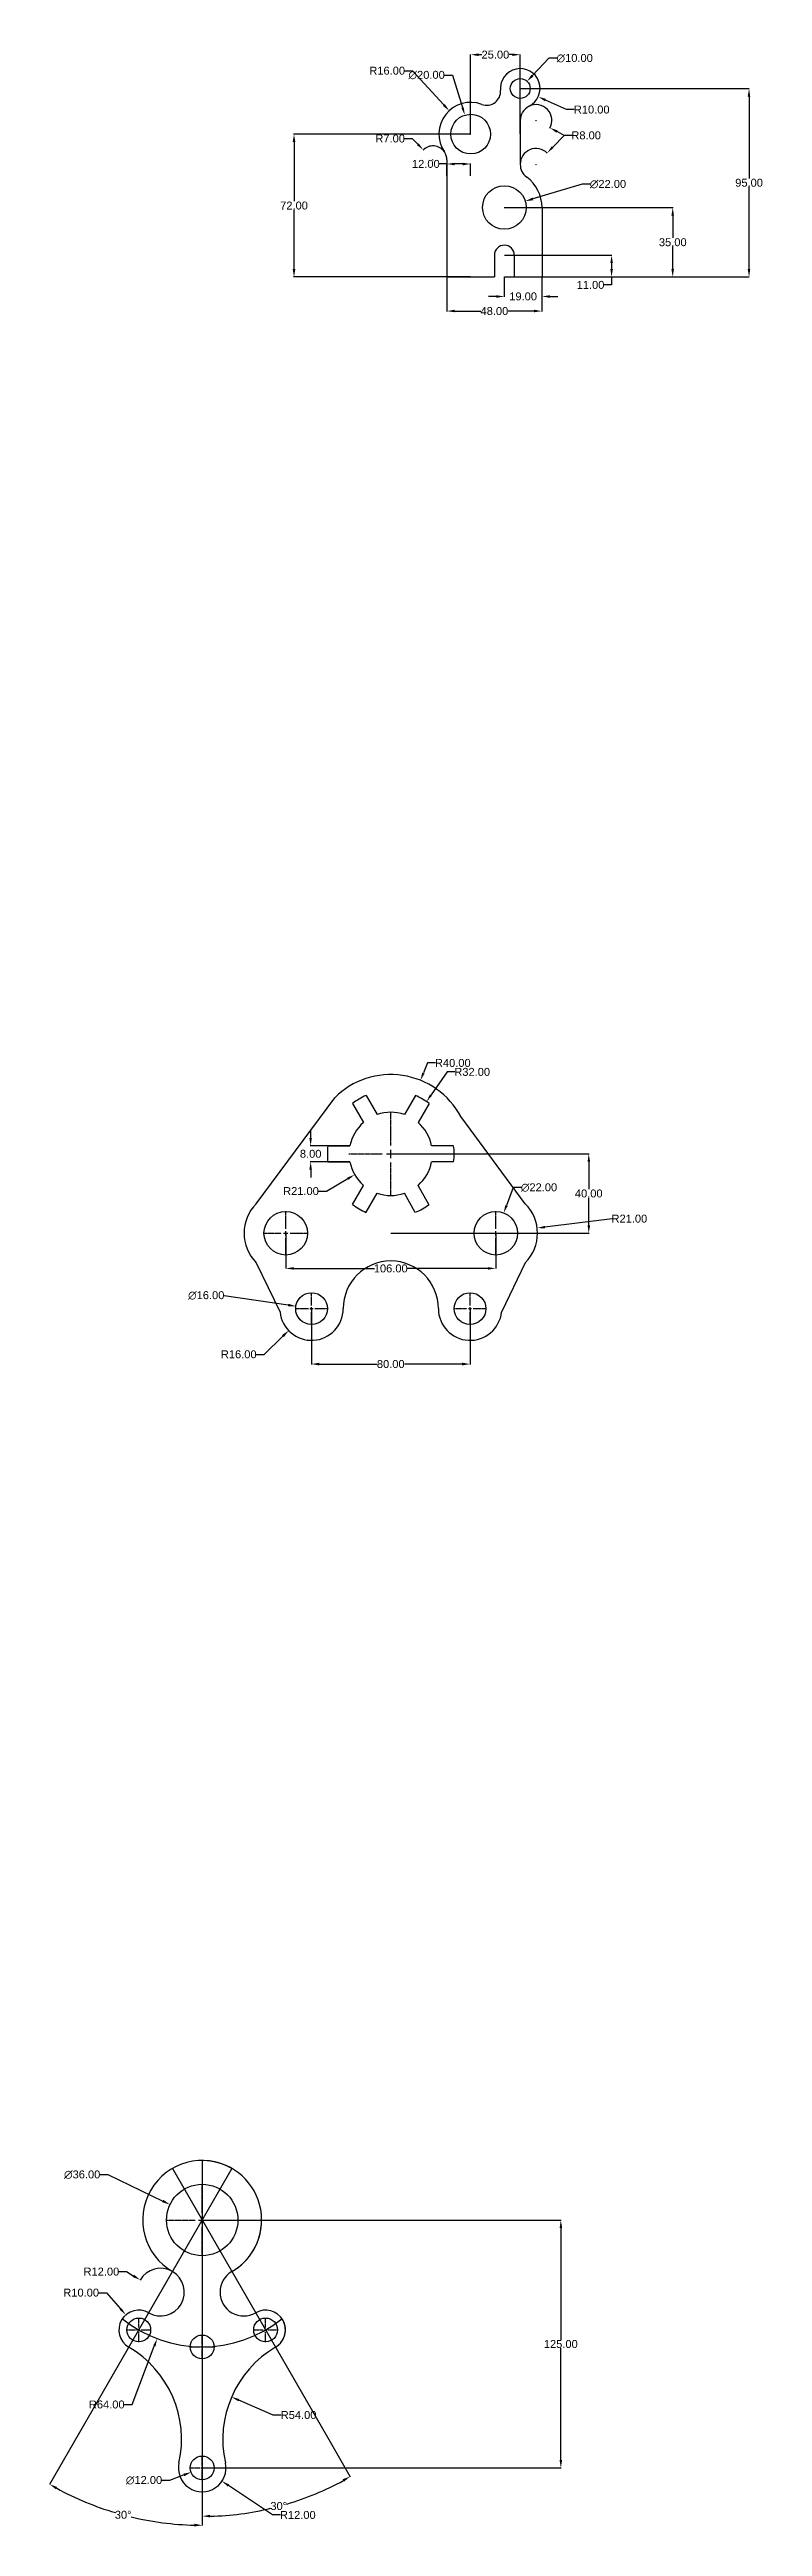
# Model space of a CAD drawing. Header units: millimetres. Extents: x 11724 to 23867, y 5892 to 13153.
# Drawn here: x 11724 to 12084, y 5892 to 7140 of the extents above; entities that cross this region are included whole.
import ezdxf

# ---------------------------------------------------------------- set-up
doc = ezdxf.new("R2010")
doc.units = ezdxf.units.MM
doc.header["$MEASUREMENT"] = 0
doc.linetypes.add('CENTER2', pattern=[1.125, 0.75, -0.125, 0.125, -0.125])
doc.styles.get("Standard").update_dxf_attribs({"font": 'arial.ttf'})
doc.dimstyles.get("Standard").update_dxf_attribs({"dimtxt": 4, "dimasz": 4, "dimexe": 0.18, "dimexo": 0.0625, "dimgap": 0.09, "dimtad": 0, "dimtih": 1, "dimtoh": 1, "dimzin": 0, "dimdsep": 46, "dimtxsty": 'Standard', "dimcen": 0.09, "dimadec": 0, "dimazin": 0, "dimtfac": 1, "dimtofl": 0, "dimtmove": 0, "dimatfit": 3, "dimfxl": 1, "dimtolj": 1, "dimtzin": 0, "dimarcsym": 0})

# ---------------------------------------------------------------- blocks, each defined once
blk = doc.blocks.new('*D1')
at = {"color": 0, "lineweight": -2, "transparency": 16777216}
for p, q in [((11924.8, 7025.8), (11924.8, 7008.4)), ((11972.8, 7025.8), (11972.8, 7008.4)), ((11928.8, 7008.6), (11941.9, 7008.6)), ((11968.8, 7008.6), (11955.7, 7008.6))]:
    blk.add_line(p, q, dxfattribs=at)
at = {"color": 0, "transparency": 16777216}
for points in [[(11928.8, 7009.3), (11928.8, 7008), (11924.8, 7008.6)], [(11968.8, 7009.3), (11968.8, 7008), (11972.8, 7008.6)]]:
    blk.add_solid(points, dxfattribs=at)
at = {"layer": 'Defpoints', "color": 0, "transparency": 16777216}
for p in [(11924.8, 7025.8), (11972.8, 7025.8), (11972.8, 7008.6)]:
    blk.add_point(p, dxfattribs=at)
at = {"color": 0, "transparency": 16777216, "insert": (11948.8, 7008.6), "char_height": 4, "attachment_point": 5}
blk.add_mtext('\\A1;48.00', dxfattribs=at)
blk = doc.blocks.new('*D2')
at = {"color": 0, "lineweight": -2, "transparency": 16777216}
for p, q in [((11953.8, 7025.8), (11953.8, 7015.8)), ((11972.8, 7025.8), (11972.8, 7015.8)), ((11949.8, 7016), (11945.8, 7016)), ((11976.8, 7016), (11980.8, 7016))]:
    blk.add_line(p, q, dxfattribs=at)
at = {"color": 0, "transparency": 16777216}
for points in [[(11949.8, 7016.6), (11949.8, 7015.3), (11953.8, 7016)], [(11976.8, 7016.6), (11976.8, 7015.3), (11972.8, 7016)]]:
    blk.add_solid(points, dxfattribs=at)
at = {"layer": 'Defpoints', "color": 0, "transparency": 16777216}
for p in [(11953.8, 7025.8), (11972.8, 7025.8), (11953.8, 7016)]:
    blk.add_point(p, dxfattribs=at)
at = {"color": 0, "transparency": 16777216, "insert": (11963.3, 7016), "char_height": 4, "attachment_point": 5}
blk.add_mtext('\\A1;19.00', dxfattribs=at)
blk = doc.blocks.new('*D3')
at = {"color": 0, "lineweight": -2, "transparency": 16777216}
for p, q in [((11953.9, 7036.8), (12008.1, 7036.8)), ((12007.9, 7032.8), (12007.9, 7029.8)), ((11953.9, 7025.8), (12008.1, 7025.8)), ((12007.9, 7021.8), (12003.9, 7021.8)), ((12007.9, 7025.8), (12007.9, 7021.8))]:
    blk.add_line(p, q, dxfattribs=at)
at = {"color": 0, "transparency": 16777216}
for points in [[(12007.3, 7032.8), (12008.6, 7032.8), (12007.9, 7036.8)], [(12007.3, 7029.8), (12008.6, 7029.8), (12007.9, 7025.8)]]:
    blk.add_solid(points, dxfattribs=at)
at = {"layer": 'Defpoints', "color": 0, "transparency": 16777216}
for p in [(11953.8, 7036.8), (11953.8, 7025.8), (12007.9, 7025.8)]:
    blk.add_point(p, dxfattribs=at)
at = {"color": 0, "transparency": 16777216, "insert": (11997.3, 7021.8), "char_height": 4, "attachment_point": 5}
blk.add_mtext('\\A1;11.00', dxfattribs=at)
blk = doc.blocks.new('*D4')
at = {"color": 0, "lineweight": -2, "transparency": 16777216}
for p, q in [((11953.9, 7060.8), (12039, 7060.8)), ((12038.8, 7056.8), (12038.8, 7045.5)), ((12038.8, 7029.8), (12038.8, 7041.2)), ((11953.9, 7025.8), (12039, 7025.8))]:
    blk.add_line(p, q, dxfattribs=at)
at = {"color": 0, "transparency": 16777216}
for points in [[(12038.1, 7056.8), (12039.4, 7056.8), (12038.8, 7060.8)], [(12038.1, 7029.8), (12039.4, 7029.8), (12038.8, 7025.8)]]:
    blk.add_solid(points, dxfattribs=at)
at = {"layer": 'Defpoints', "color": 0, "transparency": 16777216}
for p in [(11953.8, 7060.8), (11953.8, 7025.8), (12038.8, 7025.8)]:
    blk.add_point(p, dxfattribs=at)
at = {"color": 0, "transparency": 16777216, "insert": (12038.8, 7043.3), "char_height": 4, "attachment_point": 5}
blk.add_mtext('\\A1;35.00', dxfattribs=at)
blk = doc.blocks.new('*D5')
at = {"color": 0, "lineweight": -2, "transparency": 16777216}
for p, q in [((11961.9, 7120.8), (12077.4, 7120.8)), ((12077.3, 7116.8), (12077.3, 7075.5)), ((12077.3, 7029.8), (12077.3, 7071.2)), ((11961.9, 7025.8), (12077.4, 7025.8))]:
    blk.add_line(p, q, dxfattribs=at)
at = {"color": 0, "transparency": 16777216}
for points in [[(12076.6, 7116.8), (12077.9, 7116.8), (12077.3, 7120.8)], [(12076.6, 7029.8), (12077.9, 7029.8), (12077.3, 7025.8)]]:
    blk.add_solid(points, dxfattribs=at)
at = {"layer": 'Defpoints', "color": 0, "transparency": 16777216}
for p in [(11961.8, 7120.8), (11961.8, 7025.8), (12077.3, 7025.8)]:
    blk.add_point(p, dxfattribs=at)
at = {"color": 0, "transparency": 16777216, "insert": (12077.3, 7073.3), "char_height": 4, "attachment_point": 5}
blk.add_mtext('\\A1;95.00', dxfattribs=at)
blk = doc.blocks.new('*D6')
at = {"color": 0, "lineweight": -2, "transparency": 16777216}
for p, q in [((11936.8, 7097.9), (11936.8, 7138)), ((11940.8, 7137.9), (11942.5, 7137.9)), ((11957.8, 7137.9), (11956.2, 7137.9)), ((11961.8, 7097.9), (11961.8, 7138))]:
    blk.add_line(p, q, dxfattribs=at)
at = {"color": 0, "transparency": 16777216}
for points in [[(11940.8, 7138.5), (11940.8, 7137.2), (11936.8, 7137.9)], [(11957.8, 7138.5), (11957.8, 7137.2), (11961.8, 7137.9)]]:
    blk.add_solid(points, dxfattribs=at)
at = {"layer": 'Defpoints', "color": 0, "transparency": 16777216}
for p in [(11961.8, 7137.9), (11936.8, 7097.8), (11961.8, 7097.8)]:
    blk.add_point(p, dxfattribs=at)
at = {"color": 0, "transparency": 16777216, "insert": (11949.3, 7137.9), "char_height": 4, "attachment_point": 5}
blk.add_mtext('\\A1;25.00', dxfattribs=at)
blk = doc.blocks.new('*D7')
at = {"color": 0, "lineweight": -2, "transparency": 16777216}
for p, q in [((11924.8, 7082.8), (11920.8, 7082.8)), ((11924.8, 7076.8), (11924.8, 7083)), ((11932.8, 7082.8), (11928.8, 7082.8)), ((11936.8, 7076.8), (11936.8, 7083))]:
    blk.add_line(p, q, dxfattribs=at)
at = {"color": 0, "transparency": 16777216}
for points in [[(11928.8, 7083.4), (11928.8, 7082.1), (11924.8, 7082.8)], [(11932.8, 7083.4), (11932.8, 7082.1), (11936.8, 7082.8)]]:
    blk.add_solid(points, dxfattribs=at)
at = {"layer": 'Defpoints', "color": 0, "transparency": 16777216}
for p in [(11924.8, 7082.8), (11924.8, 7076.8), (11936.8, 7076.8)]:
    blk.add_point(p, dxfattribs=at)
at = {"color": 0, "transparency": 16777216, "insert": (11914.2, 7082.8), "char_height": 4, "attachment_point": 5}
blk.add_mtext('\\A1;12.00', dxfattribs=at)
blk = doc.blocks.new('*D8')
at = {"color": 0, "lineweight": -2, "transparency": 16777216}
for p, q in [((11936.8, 7097.8), (11847.5, 7097.8)), ((11847.7, 7093.8), (11847.7, 7064)), ((11847.7, 7029.8), (11847.7, 7059.7)), ((11936.8, 7025.8), (11847.5, 7025.8))]:
    blk.add_line(p, q, dxfattribs=at)
at = {"color": 0, "transparency": 16777216}
for points in [[(11847, 7093.8), (11848.4, 7093.8), (11847.7, 7097.8)], [(11847, 7029.8), (11848.4, 7029.8), (11847.7, 7025.8)]]:
    blk.add_solid(points, dxfattribs=at)
at = {"layer": 'Defpoints', "color": 0, "transparency": 16777216}
for p in [(11936.8, 7097.8), (11847.7, 7025.8), (11936.8, 7025.8)]:
    blk.add_point(p, dxfattribs=at)
at = {"color": 0, "transparency": 16777216, "insert": (11847.7, 7061.8), "char_height": 4, "attachment_point": 5}
blk.add_mtext('\\A1;72.00', dxfattribs=at)
blk = doc.blocks.new('*D9')
at = {"color": 0, "lineweight": -2, "transparency": 16777216}
for p, q in [((11903.3, 7095.6), (11907.3, 7095.6)), ((11907.3, 7095.6), (11910.1, 7092.8)), ((11917.7, 7084.9), (11917.9, 7084.9)), ((11917.8, 7084.8), (11917.8, 7085))]:
    blk.add_line(p, q, dxfattribs=at)
blk.add_arc((11917.8, 7084.9), 7, 34.8127, 135.8206, dxfattribs=at)
at = {"color": 0, "transparency": 16777216}
blk.add_solid([(11910.6, 7093.2), (11909.7, 7092.3), (11912.9, 7089.9)], dxfattribs=at)
at = {"layer": 'Defpoints', "color": 0, "transparency": 16777216}
for p in [(11912.9, 7089.9), (11917.8, 7084.9)]:
    blk.add_point(p, dxfattribs=at)
at = {"color": 0, "transparency": 16777216, "insert": (11896.2, 7095.6), "char_height": 4, "attachment_point": 5}
blk.add_mtext('\\A1;R7.00', dxfattribs=at)
blk = doc.blocks.new('*D10')
at = {"color": 0, "lineweight": -2, "transparency": 16777216}
for p, q in [((11903.5, 7129.8), (11907.5, 7129.8)), ((11907.5, 7129.8), (11923.3, 7112.6)), ((11936.7, 7097.8), (11936.9, 7097.8)), ((11936.8, 7097.8), (11936.8, 7097.9))]:
    blk.add_line(p, q, dxfattribs=at)
at = {"color": 0, "transparency": 16777216}
blk.add_solid([(11923.8, 7113), (11922.8, 7112.1), (11926, 7109.6)], dxfattribs=at)
at = {"layer": 'Defpoints', "color": 0, "transparency": 16777216}
for p in [(11926, 7109.6), (11936.8, 7097.8)]:
    blk.add_point(p, dxfattribs=at)
at = {"color": 0, "transparency": 16777216, "insert": (11894.7, 7129.8), "char_height": 4, "attachment_point": 5}
blk.add_mtext('\\A1;R16.00', dxfattribs=at)
blk = doc.blocks.new('*D11')
at = {"color": 0, "lineweight": -2, "transparency": 16777216}
for p, q in [((11961.7, 7120.8), (11961.9, 7120.8)), ((11961.8, 7120.8), (11961.8, 7120.9)), ((11985.1, 7110.2), (11974.6, 7115)), ((11989.1, 7110.2), (11985.1, 7110.2))]:
    blk.add_line(p, q, dxfattribs=at)
at = {"color": 0, "transparency": 16777216}
blk.add_solid([(11974.8, 7115.6), (11974.3, 7114.4), (11970.9, 7116.7)], dxfattribs=at)
at = {"layer": 'Defpoints', "color": 0, "transparency": 16777216}
for p in [(11961.8, 7120.8), (11970.9, 7116.7)]:
    blk.add_point(p, dxfattribs=at)
at = {"color": 0, "transparency": 16777216, "insert": (11997.9, 7110.2), "char_height": 4, "attachment_point": 5}
blk.add_mtext('\\A1;R10.00', dxfattribs=at)
blk = doc.blocks.new('*D12')
at = {"color": 0, "lineweight": -2, "transparency": 16777216}
for p, q in [((11969.7, 7104.7), (11969.9, 7104.7)), ((11969.8, 7104.6), (11969.8, 7104.8)), ((11984, 7097.2), (11980.4, 7099.1)), ((11988, 7097.2), (11984, 7097.2))]:
    blk.add_line(p, q, dxfattribs=at)
blk.add_arc((11969.8, 7104.7), 8, 330.6794, 115.9402, dxfattribs=at)
at = {"color": 0, "transparency": 16777216}
blk.add_solid([(11980.7, 7099.7), (11980.1, 7098.5), (11976.9, 7101)], dxfattribs=at)
at = {"layer": 'Defpoints', "color": 0, "transparency": 16777216}
for p in [(11969.8, 7104.7), (11976.9, 7101)]:
    blk.add_point(p, dxfattribs=at)
at = {"color": 0, "transparency": 16777216, "insert": (11995.1, 7097.2), "char_height": 4, "attachment_point": 5}
blk.add_mtext('\\A1;R8.00', dxfattribs=at)
blk = doc.blocks.new('*D13')
at = {"color": 0, "lineweight": -2, "transparency": 16777216}
for p, q in [((11984, 7097.2), (11978.2, 7091.2)), ((11988, 7097.2), (11984, 7097.2)), ((11969.7, 7082.6), (11969.9, 7082.6)), ((11969.8, 7082.5), (11969.8, 7082.7))]:
    blk.add_line(p, q, dxfattribs=at)
blk.add_arc((11969.8, 7082.6), 8, 44.6771, 179.5524, dxfattribs=at)
at = {"color": 0, "transparency": 16777216}
blk.add_solid([(11977.7, 7091.7), (11978.6, 7090.8), (11975.4, 7088.3)], dxfattribs=at)
at = {"layer": 'Defpoints', "color": 0, "transparency": 16777216}
for p in [(11969.8, 7082.6), (11975.4, 7088.3)]:
    blk.add_point(p, dxfattribs=at)
at = {"color": 0, "transparency": 16777216, "insert": (11995.1, 7097.2), "char_height": 4, "attachment_point": 5}
blk.add_mtext('\\A1;R8.00', dxfattribs=at)
blk = doc.blocks.new('*D14')
at = {"color": 0, "lineweight": -2, "transparency": 16777216}
for p, q in [((11976.3, 7136.1), (11968, 7127.4)), ((11980.3, 7136.1), (11976.3, 7136.1)), ((11961.7, 7120.8), (11961.9, 7120.8)), ((11961.8, 7120.8), (11961.8, 7120.9))]:
    blk.add_line(p, q, dxfattribs=at)
at = {"color": 0, "transparency": 16777216}
blk.add_solid([(11967.5, 7127.8), (11968.5, 7126.9), (11965.3, 7124.5)], dxfattribs=at)
at = {"layer": 'Defpoints', "color": 0, "transparency": 16777216}
for p in [(11965.3, 7124.5), (11958.4, 7117.2)]:
    blk.add_point(p, dxfattribs=at)
at = {"color": 0, "transparency": 16777216, "insert": (11989.3, 7136.1), "char_height": 4, "attachment_point": 5}
blk.add_mtext('\\A1;∅10.00', dxfattribs=at)
blk = doc.blocks.new('*D15')
at = {"color": 0, "lineweight": -2, "transparency": 16777216}
for p, q in [((11923.6, 7127.6), (11927.6, 7127.6)), ((11927.6, 7127.6), (11932.7, 7111.2)), ((11936.7, 7097.8), (11936.9, 7097.8)), ((11936.8, 7097.8), (11936.8, 7097.9))]:
    blk.add_line(p, q, dxfattribs=at)
at = {"color": 0, "transparency": 16777216}
blk.add_solid([(11933.3, 7111.4), (11932.1, 7111), (11933.9, 7107.4)], dxfattribs=at)
at = {"layer": 'Defpoints', "color": 0, "transparency": 16777216}
for p in [(11933.9, 7107.4), (11939.8, 7088.3)]:
    blk.add_point(p, dxfattribs=at)
at = {"color": 0, "transparency": 16777216, "insert": (11914.6, 7127.6), "char_height": 4, "attachment_point": 5}
blk.add_mtext('\\A1;∅20.00', dxfattribs=at)
blk = doc.blocks.new('*D16')
at = {"color": 0, "lineweight": -2, "transparency": 16777216}
for p, q in [((11993.1, 7072.6), (11968.2, 7065.2)), ((11997.1, 7072.6), (11993.1, 7072.6)), ((11953.7, 7060.8), (11953.9, 7060.8)), ((11953.8, 7060.8), (11953.8, 7060.9))]:
    blk.add_line(p, q, dxfattribs=at)
at = {"color": 0, "transparency": 16777216}
blk.add_solid([(11968, 7065.8), (11968.4, 7064.5), (11964.4, 7064)], dxfattribs=at)
at = {"layer": 'Defpoints', "color": 0, "transparency": 16777216}
for p in [(11943.3, 7057.7), (11964.4, 7064)]:
    blk.add_point(p, dxfattribs=at)
at = {"color": 0, "transparency": 16777216, "insert": (12006.1, 7072.6), "char_height": 4, "attachment_point": 5}
blk.add_mtext('\\A1;∅22.00', dxfattribs=at)
blk = doc.blocks.new('*U17')
for p, q in [((-6.2, 2.8), (-0.7, -6.8)), ((0.7, 6.8), (6.2, -2.8))]:
    blk.add_line(p, q)
blk.add_arc((13.1, -22.7), 32, 112.8192, 127.1808)
blk = doc.blocks.new('*U18')
at = {"color": 0, "linetype": 'ByBlock', "lineweight": -2, "transparency": 16777216}
blk.add_blockref('*U17', (11883.4, 6606.3), dxfattribs=at)
for p, rotation in [((11909.6, 6606.3), 299.9999999999999), ((11870.3, 6583.7), 59.99999999999999), ((11922.7, 6583.7), 240), ((11883.4, 6561), 120), ((11909.6, 6561), 180)]:
    blk.add_blockref('*U17', p, dxfattribs=dict(at, rotation=rotation))
blk = doc.blocks.new('*U19')
at = {"color": 0, "linetype": 'CENTER2', "transparency": 16777216}
for p, q in [((0, 4.2), (0, 21.12)), ((-21.12, 0), (-4.2, 0)), ((4.2, 0), (21.12, 0)), ((0, -21.12), (0, -4.2))]:
    blk.add_line(p, q, dxfattribs=at)
at = {"color": 0, "linetype": 'Continuous', "transparency": 16777216}
for p, q in [((-2.1, 0), (2.1, 0)), ((0, -2.1), (0, 2.1))]:
    blk.add_line(p, q, dxfattribs=at)
blk = doc.blocks.new('*U20')
at = {"color": 0, "linetype": 'CENTER2', "transparency": 16777216}
for p, q in [((-11.12, 0), (-2.2, 0)), ((0, 2.2), (0, 11.12)), ((2.2, 0), (11.12, 0)), ((0, -11.12), (0, -2.2))]:
    blk.add_line(p, q, dxfattribs=at)
at = {"color": 0, "linetype": 'Continuous', "transparency": 16777216}
for p, q in [((-1.1, 0), (1.1, 0)), ((0, -1.1), (0, 1.1))]:
    blk.add_line(p, q, dxfattribs=at)
blk = doc.blocks.new('*U21')
at = {"color": 0, "linetype": 'CENTER2', "transparency": 16777216}
for p, q in [((-11.12, 0), (-2.2, 0)), ((0, 2.2), (0, 11.12)), ((2.2, 0), (11.12, 0)), ((0, -11.12), (0, -2.2))]:
    blk.add_line(p, q, dxfattribs=at)
at = {"color": 0, "linetype": 'Continuous', "transparency": 16777216}
for p, q in [((-1.1, 0), (1.1, 0)), ((0, -1.1), (0, 1.1))]:
    blk.add_line(p, q, dxfattribs=at)
blk = doc.blocks.new('*U22')
at = {"color": 0, "linetype": 'CENTER2', "transparency": 16777216}
for p, q in [((-8.12, 0), (-1.6, 0)), ((0, 1.6), (0, 8.12)), ((1.6, 0), (8.12, 0)), ((0, -8.12), (0, -1.6))]:
    blk.add_line(p, q, dxfattribs=at)
at = {"color": 0, "linetype": 'Continuous', "transparency": 16777216}
for p, q in [((-0.8, 0), (0.8, 0)), ((0, -0.8), (0, 0.8))]:
    blk.add_line(p, q, dxfattribs=at)
blk = doc.blocks.new('*U23')
at = {"color": 0, "linetype": 'CENTER2', "transparency": 16777216}
for p, q in [((-8.12, 0), (-1.6, 0)), ((0, 1.6), (0, 8.12)), ((1.6, 0), (8.12, 0)), ((0, -8.12), (0, -1.6))]:
    blk.add_line(p, q, dxfattribs=at)
at = {"color": 0, "linetype": 'Continuous', "transparency": 16777216}
for p, q in [((-0.8, 0), (0.8, 0)), ((0, -0.8), (0, 0.8))]:
    blk.add_line(p, q, dxfattribs=at)
blk = doc.blocks.new('*D38')
at = {"color": 0, "lineweight": -2, "transparency": 16777216}
for p, q in [((11896.6, 6583.7), (11996.6, 6583.7)), ((11996.4, 6579.7), (11996.4, 6565.8)), ((11996.4, 6547.7), (11996.4, 6561.5)), ((11896.6, 6543.7), (11996.6, 6543.7))]:
    blk.add_line(p, q, dxfattribs=at)
at = {"color": 0, "transparency": 16777216}
for points in [[(11995.8, 6579.7), (11997.1, 6579.7), (11996.4, 6583.7)], [(11995.8, 6547.7), (11997.1, 6547.7), (11996.4, 6543.7)]]:
    blk.add_solid(points, dxfattribs=at)
at = {"layer": 'Defpoints', "color": 0, "transparency": 16777216}
for p in [(11896.5, 6583.7), (11896.5, 6543.7), (11996.4, 6543.7)]:
    blk.add_point(p, dxfattribs=at)
at = {"color": 0, "transparency": 16777216, "insert": (11996.4, 6563.7), "char_height": 4, "attachment_point": 5}
blk.add_mtext('\\A1;40.00', dxfattribs=at)
blk = doc.blocks.new('*D39')
at = {"color": 0, "lineweight": -2, "transparency": 16777216}
for p, q in [((11856.5, 6505.6), (11856.5, 6477.5)), ((11936.5, 6505.6), (11936.5, 6477.5)), ((11860.5, 6477.7), (11889.7, 6477.7)), ((11932.5, 6477.7), (11903.4, 6477.7))]:
    blk.add_line(p, q, dxfattribs=at)
at = {"color": 0, "transparency": 16777216}
for points in [[(11860.5, 6478.4), (11860.5, 6477), (11856.5, 6477.7)], [(11932.5, 6478.4), (11932.5, 6477), (11936.5, 6477.7)]]:
    blk.add_solid(points, dxfattribs=at)
at = {"layer": 'Defpoints', "color": 0, "transparency": 16777216}
for p in [(11856.5, 6505.7), (11936.5, 6505.7), (11936.5, 6477.7)]:
    blk.add_point(p, dxfattribs=at)
at = {"color": 0, "transparency": 16777216, "insert": (11896.5, 6477.7), "char_height": 4, "attachment_point": 5}
blk.add_mtext('\\A1;80.00', dxfattribs=at)
blk = doc.blocks.new('*D40')
at = {"color": 0, "lineweight": -2, "transparency": 16777216}
for p, q in [((11843.5, 6543.6), (11843.5, 6525.8)), ((11949.5, 6543.6), (11949.5, 6525.8)), ((11847.5, 6525.9), (11888.3, 6525.9)), ((11945.5, 6525.9), (11904.7, 6525.9))]:
    blk.add_line(p, q, dxfattribs=at)
at = {"color": 0, "transparency": 16777216}
for points in [[(11847.5, 6526.6), (11847.5, 6525.3), (11843.5, 6525.9)], [(11945.5, 6526.6), (11945.5, 6525.3), (11949.5, 6525.9)]]:
    blk.add_solid(points, dxfattribs=at)
at = {"layer": 'Defpoints', "color": 0, "transparency": 16777216}
for p in [(11843.5, 6543.7), (11949.5, 6543.7), (11949.5, 6525.9)]:
    blk.add_point(p, dxfattribs=at)
at = {"color": 0, "transparency": 16777216, "insert": (11896.5, 6525.9), "char_height": 4, "attachment_point": 5}
blk.add_mtext('\\A1;106.00', dxfattribs=at)
blk = doc.blocks.new('*D41')
at = {"color": 0, "lineweight": -2, "transparency": 16777216}
for p, q in [((11856.1, 6591.7), (11856.1, 6595.7)), ((11875.8, 6587.7), (11855.9, 6587.7)), ((11875.8, 6579.7), (11855.9, 6579.7)), ((11856.1, 6575.7), (11856.1, 6571.7))]:
    blk.add_line(p, q, dxfattribs=at)
at = {"color": 0, "transparency": 16777216}
for points in [[(11855.4, 6591.7), (11856.7, 6591.7), (11856.1, 6587.7)], [(11855.4, 6575.7), (11856.7, 6575.7), (11856.1, 6579.7)]]:
    blk.add_solid(points, dxfattribs=at)
at = {"layer": 'Defpoints', "color": 0, "transparency": 16777216}
for p in [(11875.9, 6587.7), (11856.1, 6579.7), (11875.9, 6579.7)]:
    blk.add_point(p, dxfattribs=at)
at = {"color": 0, "transparency": 16777216, "insert": (11856.1, 6583.7), "char_height": 4, "attachment_point": 5}
blk.add_mtext('\\A1;8.00', dxfattribs=at)
blk = doc.blocks.new('*D42')
at = {"color": 0, "lineweight": -2, "transparency": 16777216}
for p, q in [((11924.9, 6625), (11916.9, 6613.4)), ((11928.9, 6625), (11924.9, 6625)), ((11896.4, 6583.7), (11896.6, 6583.7)), ((11896.5, 6583.6), (11896.5, 6583.8))]:
    blk.add_line(p, q, dxfattribs=at)
at = {"color": 0, "transparency": 16777216}
blk.add_solid([(11916.3, 6613.7), (11917.4, 6613), (11914.6, 6610.1)], dxfattribs=at)
at = {"layer": 'Defpoints', "color": 0, "transparency": 16777216}
for p in [(11914.6, 6610.1), (11896.5, 6583.7)]:
    blk.add_point(p, dxfattribs=at)
at = {"color": 0, "transparency": 16777216, "insert": (11937.6, 6625), "char_height": 4, "attachment_point": 5}
blk.add_mtext('\\A1;R32.00', dxfattribs=at)
blk = doc.blocks.new('*D43')
at = {"color": 0, "lineweight": -2, "transparency": 16777216}
for p, q in [((11915, 6629.5), (11913, 6624.5)), ((11919, 6629.5), (11915, 6629.5)), ((11896.4, 6583.7), (11896.6, 6583.7)), ((11896.5, 6583.6), (11896.5, 6583.8))]:
    blk.add_line(p, q, dxfattribs=at)
at = {"color": 0, "transparency": 16777216}
blk.add_solid([(11912.4, 6624.7), (11913.6, 6624.2), (11911.5, 6620.8)], dxfattribs=at)
at = {"layer": 'Defpoints', "color": 0, "transparency": 16777216}
for p in [(11911.5, 6620.8), (11896.5, 6583.7)]:
    blk.add_point(p, dxfattribs=at)
at = {"color": 0, "transparency": 16777216, "insert": (11927.8, 6629.5), "char_height": 4, "attachment_point": 5}
blk.add_mtext('\\A1;R40.00', dxfattribs=at)
blk = doc.blocks.new('*D44')
at = {"color": 0, "lineweight": -2, "transparency": 16777216}
for p, q in [((12008.2, 6551), (11974.3, 6546.8)), ((11949.4, 6543.7), (11949.6, 6543.7)), ((11949.5, 6543.6), (11949.5, 6543.8))]:
    blk.add_line(p, q, dxfattribs=at)
at = {"color": 0, "transparency": 16777216}
blk.add_solid([(11974.3, 6547.4), (11974.4, 6546.1), (11970.4, 6546.3)], dxfattribs=at)
at = {"layer": 'Defpoints', "color": 0, "transparency": 16777216}
for p in [(11970.4, 6546.3), (11949.5, 6543.7)]:
    blk.add_point(p, dxfattribs=at)
at = {"color": 0, "transparency": 16777216, "insert": (12016.9, 6551), "char_height": 4, "attachment_point": 5}
blk.add_mtext('\\A1;R21.00', dxfattribs=at)
blk = doc.blocks.new('*D45')
at = {"color": 0, "lineweight": -2, "transparency": 16777216}
for p, q in [((11856.4, 6505.7), (11856.6, 6505.7)), ((11856.5, 6505.6), (11856.5, 6505.8)), ((11828.6, 6482.6), (11832.6, 6482.6)), ((11832.6, 6482.6), (11842.1, 6491.8))]:
    blk.add_line(p, q, dxfattribs=at)
at = {"color": 0, "transparency": 16777216}
blk.add_solid([(11841.6, 6492.3), (11842.6, 6491.3), (11845, 6494.6)], dxfattribs=at)
at = {"layer": 'Defpoints', "color": 0, "transparency": 16777216}
for p in [(11845, 6494.6), (11856.5, 6505.7)]:
    blk.add_point(p, dxfattribs=at)
at = {"color": 0, "transparency": 16777216, "insert": (11819.8, 6482.6), "char_height": 4, "attachment_point": 5}
blk.add_mtext('\\A1;R16.00', dxfattribs=at)
blk = doc.blocks.new('*D46')
at = {"color": 0, "lineweight": -2, "transparency": 16777216}
for p, q in [((11896.4, 6583.7), (11896.6, 6583.7)), ((11896.5, 6583.6), (11896.5, 6583.8)), ((11864, 6564.9), (11874.9, 6571.2)), ((11860, 6564.9), (11864, 6564.9))]:
    blk.add_line(p, q, dxfattribs=at)
at = {"color": 0, "transparency": 16777216}
blk.add_solid([(11874.5, 6571.7), (11875.2, 6570.6), (11878.3, 6573.2)], dxfattribs=at)
at = {"layer": 'Defpoints', "color": 0, "transparency": 16777216}
for p in [(11896.5, 6583.7), (11878.3, 6573.2)]:
    blk.add_point(p, dxfattribs=at)
at = {"color": 0, "transparency": 16777216, "insert": (11851.2, 6564.9), "char_height": 4, "attachment_point": 5}
blk.add_mtext('\\A1;R21.00', dxfattribs=at)
blk = doc.blocks.new('*D47')
at = {"color": 0, "lineweight": -2, "transparency": 16777216}
for p, q in [((11812.4, 6512.3), (11844.7, 6507.5)), ((11856.4, 6505.7), (11856.6, 6505.7)), ((11856.5, 6505.6), (11856.5, 6505.8))]:
    blk.add_line(p, q, dxfattribs=at)
at = {"color": 0, "transparency": 16777216}
blk.add_solid([(11844.8, 6508.1), (11844.6, 6506.8), (11848.6, 6506.9)], dxfattribs=at)
at = {"layer": 'Defpoints', "color": 0, "transparency": 16777216}
for p in [(11848.6, 6506.9), (11864.4, 6504.5)]:
    blk.add_point(p, dxfattribs=at)
at = {"color": 0, "transparency": 16777216, "insert": (11803.4, 6512.3), "char_height": 4, "attachment_point": 5}
blk.add_mtext('\\A1;∅16.00', dxfattribs=at)
blk = doc.blocks.new('*D48')
at = {"color": 0, "lineweight": -2, "transparency": 16777216}
for p, q in [((11958.3, 6566.7), (11954.9, 6557.7)), ((11962.3, 6566.7), (11958.3, 6566.7)), ((11949.4, 6543.7), (11949.6, 6543.7)), ((11949.5, 6543.6), (11949.5, 6543.8))]:
    blk.add_line(p, q, dxfattribs=at)
at = {"color": 0, "transparency": 16777216}
blk.add_solid([(11954.3, 6557.9), (11955.5, 6557.4), (11953.5, 6553.9)], dxfattribs=at)
at = {"layer": 'Defpoints', "color": 0, "transparency": 16777216}
for p in [(11953.5, 6553.9), (11945.6, 6533.4)]:
    blk.add_point(p, dxfattribs=at)
at = {"color": 0, "transparency": 16777216, "insert": (11971.3, 6566.7), "char_height": 4, "attachment_point": 5}
blk.add_mtext('\\A1;∅22.00', dxfattribs=at)
blk = doc.blocks.new('*U49')
at = {"color": 0, "linetype": 'CENTER2', "transparency": 16777216}
for p, q in [((0, 3.6), (0, 18.12)), ((-18.12, 0), (-3.6, 0)), ((3.6, 0), (18.12, 0)), ((0, -18.12), (0, -3.6))]:
    blk.add_line(p, q, dxfattribs=at)
at = {"color": 0, "linetype": 'Continuous', "transparency": 16777216}
for p, q in [((-1.8, 0), (1.8, 0)), ((0, -1.8), (0, 1.8))]:
    blk.add_line(p, q, dxfattribs=at)
blk = doc.blocks.new('*U50')
at = {"color": 0, "linetype": 'CENTER2', "transparency": 16777216}
for p, q in [((-6.12, 0), (-1.2, 0)), ((0, 1.2), (0, 6.12)), ((1.2, 0), (6.12, 0)), ((0, -6.12), (0, -1.2))]:
    blk.add_line(p, q, dxfattribs=at)
at = {"color": 0, "linetype": 'Continuous', "transparency": 16777216}
for p, q in [((-0.6, 0), (0.6, 0)), ((0, -0.6), (0, 0.6))]:
    blk.add_line(p, q, dxfattribs=at)
blk = doc.blocks.new('*U51')
at = {"color": 0, "linetype": 'CENTER2', "transparency": 16777216}
for p, q in [((-6.12, 0), (-1.2, 0)), ((0, 1.2), (0, 6.12)), ((1.2, 0), (6.12, 0)), ((0, -6.12), (0, -1.2))]:
    blk.add_line(p, q, dxfattribs=at)
at = {"color": 0, "linetype": 'Continuous', "transparency": 16777216}
for p, q in [((-0.6, 0), (0.6, 0)), ((0, -0.6), (0, 0.6))]:
    blk.add_line(p, q, dxfattribs=at)
blk = doc.blocks.new('*U52')
at = {"color": 0, "linetype": 'CENTER2', "transparency": 16777216}
for p, q in [((-6.12, 0), (-1.2, 0)), ((0, 1.2), (0, 6.12)), ((1.2, 0), (6.12, 0)), ((0, -6.12), (0, -1.2))]:
    blk.add_line(p, q, dxfattribs=at)
at = {"color": 0, "linetype": 'Continuous', "transparency": 16777216}
for p, q in [((-0.6, 0), (0.6, 0)), ((0, -0.6), (0, 0.6))]:
    blk.add_line(p, q, dxfattribs=at)
blk = doc.blocks.new('*U53')
at = {"color": 0, "linetype": 'CENTER2', "transparency": 16777216}
for p, q in [((-6.12, 0), (-1.2, 0)), ((0, 1.2), (0, 6.12)), ((1.2, 0), (6.12, 0)), ((0, -6.12), (0, -1.2))]:
    blk.add_line(p, q, dxfattribs=at)
at = {"color": 0, "linetype": 'Continuous', "transparency": 16777216}
for p, q in [((-0.6, 0), (0.6, 0)), ((0, -0.6), (0, 0.6))]:
    blk.add_line(p, q, dxfattribs=at)
blk = doc.blocks.new('*U54')
at = {"color": 0, "linetype": 'CENTER2', "transparency": 16777216}
for p, q in [((-6.12, 0), (-1.2, 0)), ((0, 1.2), (0, 6.12)), ((1.2, 0), (6.12, 0)), ((0, -6.12), (0, -1.2))]:
    blk.add_line(p, q, dxfattribs=at)
at = {"color": 0, "linetype": 'Continuous', "transparency": 16777216}
for p, q in [((-0.6, 0), (0.6, 0)), ((0, -0.6), (0, 0.6))]:
    blk.add_line(p, q, dxfattribs=at)
blk = doc.blocks.new('*U55')
at = {"color": 0, "linetype": 'CENTER2', "transparency": 16777216}
for p, q in [((-6.12, 0), (-1.2, 0)), ((0, 1.2), (0, 6.12)), ((1.2, 0), (6.12, 0)), ((0, -6.12), (0, -1.2))]:
    blk.add_line(p, q, dxfattribs=at)
at = {"color": 0, "linetype": 'Continuous', "transparency": 16777216}
for p, q in [((-0.6, 0), (0.6, 0)), ((0, -0.6), (0, 0.6))]:
    blk.add_line(p, q, dxfattribs=at)
blk = doc.blocks.new('*D56')
at = {"color": 0, "lineweight": -2, "transparency": 16777216}
for p, q in [((11801.4, 6046.1), (11982.5, 6046.1)), ((11982.3, 6042.1), (11982.3, 5985.8)), ((11982.3, 5925.1), (11982.3, 5981.5)), ((11801.4, 5921.1), (11982.5, 5921.1))]:
    blk.add_line(p, q, dxfattribs=at)
at = {"color": 0, "transparency": 16777216}
for points in [[(11981.7, 6042.1), (11983, 6042.1), (11982.3, 6046.1)], [(11981.7, 5925.1), (11983, 5925.1), (11982.3, 5921.1)]]:
    blk.add_solid(points, dxfattribs=at)
at = {"layer": 'Defpoints', "color": 0, "transparency": 16777216}
for p in [(11801.4, 6046.1), (11801.4, 5921.1), (11982.3, 5921.1)]:
    blk.add_point(p, dxfattribs=at)
at = {"color": 0, "transparency": 16777216, "insert": (11982.3, 5983.6), "char_height": 4, "attachment_point": 5}
blk.add_mtext('\\A1;125.00', dxfattribs=at)
blk = doc.blocks.new('*D64')
at = {"color": 0, "lineweight": -2, "transparency": 16777216}
for p, q in [((11837.2, 5947.8), (11819.8, 5955.3)), ((11841.2, 5947.8), (11837.2, 5947.8))]:
    blk.add_line(p, q, dxfattribs=at)
at = {"color": 0, "transparency": 16777216}
blk.add_solid([(11820.1, 5955.9), (11819.6, 5954.7), (11816.2, 5956.9)], dxfattribs=at)
at = {"layer": 'Defpoints', "color": 0, "transparency": 16777216}
for p in [(11816.2, 5956.9), (11865.8, 5935.5)]:
    blk.add_point(p, dxfattribs=at)
at = {"color": 0, "transparency": 16777216, "insert": (11850, 5947.8), "char_height": 4, "attachment_point": 5}
blk.add_mtext('\\A1;R54.00', dxfattribs=at)
blk = doc.blocks.new('*D65')
at = {"color": 0, "lineweight": -2, "transparency": 16777216}
for p, q in [((11801.3, 5921.1), (11801.4, 5921.1)), ((11801.4, 5921), (11801.4, 5921.2)), ((11836.9, 5897.4), (11814.7, 5912.2)), ((11840.9, 5897.4), (11836.9, 5897.4))]:
    blk.add_line(p, q, dxfattribs=at)
at = {"color": 0, "transparency": 16777216}
blk.add_solid([(11815, 5912.8), (11814.3, 5911.7), (11811.3, 5914.5)], dxfattribs=at)
at = {"layer": 'Defpoints', "color": 0, "transparency": 16777216}
for p in [(11801.4, 5921.1), (11811.3, 5914.5)]:
    blk.add_point(p, dxfattribs=at)
at = {"color": 0, "transparency": 16777216, "insert": (11849.6, 5897.4), "char_height": 4, "attachment_point": 5}
blk.add_mtext('\\A1;R12.00', dxfattribs=at)
blk = doc.blocks.new('*D66')
at = {"color": 0, "lineweight": -2, "transparency": 16777216}
for p, q in [((11749.1, 6009.5), (11753.1, 6009.5)), ((11753.1, 6009.5), (11760.2, 6001.3)), ((11769.3, 5990.7), (11769.4, 5990.7)), ((11769.4, 5990.6), (11769.4, 5990.8))]:
    blk.add_line(p, q, dxfattribs=at)
at = {"color": 0, "transparency": 16777216}
blk.add_solid([(11760.7, 6001.7), (11759.7, 6000.9), (11762.8, 5998.3)], dxfattribs=at)
at = {"layer": 'Defpoints', "color": 0, "transparency": 16777216}
for p in [(11762.8, 5998.3), (11769.4, 5990.7)]:
    blk.add_point(p, dxfattribs=at)
at = {"color": 0, "transparency": 16777216, "insert": (11740.3, 6009.5), "char_height": 4, "attachment_point": 5}
blk.add_mtext('\\A1;R10.00', dxfattribs=at)
blk = doc.blocks.new('*D67')
at = {"color": 0, "lineweight": -2, "transparency": 16777216}
for p, q in [((11759.2, 6020.1), (11763.2, 6020.1)), ((11763.2, 6020.1), (11766.6, 6018)), ((11780.3, 6009.8), (11780.4, 6009.8)), ((11780.4, 6009.7), (11780.4, 6009.8))]:
    blk.add_line(p, q, dxfattribs=at)
blk.add_arc((11780.4, 6009.8), 12, 60.2984, 149.8644, dxfattribs=at)
at = {"color": 0, "transparency": 16777216}
blk.add_solid([(11767, 6018.6), (11766.3, 6017.4), (11770.1, 6015.9)], dxfattribs=at)
at = {"layer": 'Defpoints', "color": 0, "transparency": 16777216}
for p in [(11770.1, 6015.9), (11780.4, 6009.8)]:
    blk.add_point(p, dxfattribs=at)
at = {"color": 0, "transparency": 16777216, "insert": (11750.5, 6020.1), "char_height": 4, "attachment_point": 5}
blk.add_mtext('\\A1;R12.00', dxfattribs=at)
blk = doc.blocks.new('*D68')
at = {"color": 0, "lineweight": -2, "transparency": 16777216}
for p, q in [((11801.3, 6046.1), (11801.4, 6046.1)), ((11801.4, 6046), (11801.4, 6046.2)), ((11766, 5953.1), (11777.2, 5982.6)), ((11762, 5953.1), (11766, 5953.1))]:
    blk.add_line(p, q, dxfattribs=at)
at = {"color": 0, "transparency": 16777216}
blk.add_solid([(11776.6, 5982.8), (11777.8, 5982.3), (11778.6, 5986.3)], dxfattribs=at)
at = {"layer": 'Defpoints', "color": 0, "transparency": 16777216}
for p in [(11801.4, 6046.1), (11778.6, 5986.3)]:
    blk.add_point(p, dxfattribs=at)
at = {"color": 0, "transparency": 16777216, "insert": (11753.2, 5953.1), "char_height": 4, "attachment_point": 5}
blk.add_mtext('\\A1;R64.00', dxfattribs=at)
blk = doc.blocks.new('*D69')
at = {"color": 0, "lineweight": -2, "transparency": 16777216}
for p, q in [((11749.8, 6069), (11753.8, 6069)), ((11753.8, 6069), (11781.5, 6055.7)), ((11801.3, 6046.1), (11801.4, 6046.1)), ((11801.4, 6046), (11801.4, 6046.2))]:
    blk.add_line(p, q, dxfattribs=at)
at = {"color": 0, "transparency": 16777216}
blk.add_solid([(11781.8, 6056.3), (11781.2, 6055.1), (11785.1, 6053.9)], dxfattribs=at)
at = {"layer": 'Defpoints', "color": 0, "transparency": 16777216}
for p in [(11785.1, 6053.9), (11817.6, 6038.3)]:
    blk.add_point(p, dxfattribs=at)
at = {"color": 0, "transparency": 16777216, "insert": (11740.8, 6069), "char_height": 4, "attachment_point": 5}
blk.add_mtext('\\A1;∅36.00', dxfattribs=at)
blk = doc.blocks.new('*D70')
at = {"color": 0, "lineweight": -2, "transparency": 16777216}
for p, q in [((11801.3, 5921.1), (11801.4, 5921.1)), ((11801.4, 5921), (11801.4, 5921.2)), ((11781, 5914.9), (11785, 5914.9)), ((11785, 5914.9), (11792, 5917.6))]:
    blk.add_line(p, q, dxfattribs=at)
at = {"color": 0, "transparency": 16777216}
blk.add_solid([(11791.8, 5918.2), (11792.3, 5916.9), (11795.8, 5919)], dxfattribs=at)
at = {"layer": 'Defpoints', "color": 0, "transparency": 16777216}
for p in [(11807, 5923.3), (11795.8, 5919)]:
    blk.add_point(p, dxfattribs=at)
at = {"color": 0, "transparency": 16777216, "insert": (11772, 5914.9), "char_height": 4, "attachment_point": 5}
blk.add_mtext('\\A1;∅12.00', dxfattribs=at)
blk = doc.blocks.new('*D71')
at = {"color": 0, "lineweight": -2, "transparency": 16777216}
for p, q in [((11738.8, 5937.8), (11724.3, 5912.7)), ((11801.4, 5921.1), (11801.4, 5892.1))]:
    blk.add_line(p, q, dxfattribs=at)
for start, end in [(241.4893, 253.4477), (256.5411, 268.5107)]:
    blk.add_arc((11801.4, 6046.1), 153.9, start, end, dxfattribs=at)
at = {"color": 0, "transparency": 16777216}
for points in [[(11727.6, 5910.3), (11728.2, 5911.5), (11724.4, 5912.9)], [(11797.4, 5893), (11797.3, 5891.6), (11801.4, 5892.2)]]:
    blk.add_solid(points, dxfattribs=at)
at = {"layer": 'Defpoints', "color": 0, "transparency": 16777216}
for p in [(11801.4, 6076.1), (11816.4, 6072.1), (11738.9, 5937.9), (11801.4, 5921.1), (11748.7, 5901.5)]:
    blk.add_point(p, dxfattribs=at)
at = {"color": 0, "transparency": 16777216, "insert": (11761.5, 5897.5), "char_height": 4, "attachment_point": 5}
blk.add_mtext('\\A1;30°', dxfattribs=at)
blk = doc.blocks.new('*D72')
at = {"color": 0, "lineweight": -2, "transparency": 16777216}
for p, q in [((11863.9, 5937.8), (11876.1, 5916.6)), ((11801.4, 5921.1), (11801.4, 5896.6))]:
    blk.add_line(p, q, dxfattribs=at)
for start, end in [(286.5996, 298.4655), (271.5345, 283.4122)]:
    blk.add_arc((11801.4, 6046.1), 149.4, start, end, dxfattribs=at)
at = {"color": 0, "transparency": 16777216}
for points in [[(11872.2, 5915.4), (11872.9, 5914.2), (11876, 5916.8)], [(11805.4, 5896.2), (11805.3, 5897.5), (11801.4, 5896.8)]]:
    blk.add_solid(points, dxfattribs=at)
at = {"layer": 'Defpoints', "color": 0, "transparency": 16777216}
for p in [(11786.4, 6072.1), (11801.4, 6076.1), (11863.9, 5937.9), (11801.4, 5921.1), (11827.3, 5899)]:
    blk.add_point(p, dxfattribs=at)
at = {"color": 0, "transparency": 16777216, "insert": (11840, 5901.9), "char_height": 4, "attachment_point": 5}
blk.add_mtext('\\A1;30°', dxfattribs=at)

msp = doc.modelspace()

# ---------------------------------------------------------------- linework, layer by layer
for p, q in [((11961.83, 7104.722), (11961.83, 7082.595)), ((11924.83, 7084.885), (11924.83, 7025.846)), ((11972.83, 7060.846), (11972.83, 7025.846)), ((11948.83, 7036.846), (11948.83, 7025.846)), ((11958.83, 7036.846), (11958.83, 7025.846)), ((11924.83, 7025.846), (11948.83, 7025.846)), ((11958.83, 7025.846), (11972.83, 7025.846)), ((11828.679, 6558.517), (11868.244, 6611.952)), ((11964.377, 6558.517), (11931.834, 6602.468)), ((11828.679, 6528.818), (11840.623, 6503.922)), ((11964.377, 6528.818), (11952.432, 6503.922)), ((11816.357, 6072.109), (11738.857, 5937.875)), ((11786.357, 6072.109), (11863.857, 5937.875)), ((11801.357, 6076.129), (11801.357, 5921.129))]:
    msp.add_line(p, q)
for centre, radius in [((11961.83, 7120.846), 5), ((11936.83, 7097.846), 10), ((11953.83, 7060.846), 11), ((11843.528, 6543.667), 11), ((11949.528, 6543.667), 11), ((11949.528, 6543.667), 11), ((11856.528, 6505.667), 8), ((11936.528, 6505.667), 8), ((11936.528, 6505.667), 8), ((11801.357, 6046.129), 18), ((11769.357, 5990.703), 6), ((11833.357, 5990.703), 6), ((11801.357, 5982.129), 6), ((11801.357, 5921.129), 6)]:
    msp.add_circle(centre, radius)
for centre, radius, start, end in [((11944.892, 7119.387), 7, 249.478722, 4.925184), ((11961.83, 7120.846), 10, 296.3878, 184.925184), ((11936.83, 7097.846), 16, 69.478722, 214.301153), ((11969.83, 7104.722), 8, 116.3878, 180), ((11917.83, 7084.885), 7, 0, 34.301153), ((11969.83, 7082.595), 8, 180, 233.658797), ((11953.83, 7060.846), 19, 0, 53.658797), ((11953.83, 7036.846), 5, 0, 180), ((11896.528, 6583.667), 40, 28.034816, 135), ((11896.528, 6583.667), 21, 130.980575, 169.019425), ((11896.528, 6583.667), 21, 70.980575, 109.019425), ((11896.528, 6583.667), 21, 10.980575, 49.019425), ((11896.528, 6583.667), 21, 190.980575, 229.019425), ((11896.528, 6583.667), 21, 310.980575, 349.019425), ((11843.528, 6543.667), 21, 135, 225), ((11896.528, 6583.667), 21, 250.980575, 289.019425), ((11949.528, 6543.667), 21, 315, 45), ((11949.528, 6543.667), 21, 315, 45), ((11896.528, 6505.667), 24, 0, 180), ((11856.528, 6505.667), 16, 186.261986, 0), ((11936.528, 6505.667), 16, 180, 353.738014), ((11936.528, 6505.667), 16, 180, 353.738014), ((11801.357, 6046.129), 30, 60, 240), ((11801.357, 6046.129), 30, 300, 90), ((11801.357, 6046.129), 30, 300, 0), ((11780.357, 6009.755), 12, 240, 60), ((11822.357, 6009.755), 12, 120, 300), ((11769.357, 5990.703), 10, 60, 60), ((11769.357, 5990.703), 10, 60, 239.572745), ((11801.357, 6046.129), 64, 231.038402, 308.961598), ((11833.357, 5990.703), 10, 120, 120), ((11833.357, 5990.703), 10, 300.427255, 120), ((11833.357, 5990.703), 10, 300.427255, 34.480799), ((11736.945, 5935.517), 54, 347.407599, 59.572745), ((11865.769, 5935.517), 54, 120.427255, 192.592401), ((11801.357, 5921.129), 12, 167.407599, 12.592401)]:
    msp.add_arc(centre, radius, start, end)

# ---------------------------------------------------------------- block references
msp.add_blockref('*U18', (0, 0))
at = {"linetype": 'CENTER2'}
for name, p in [('*U19', (11896.528, 6583.667)), ('*U20', (11843.528, 6543.667)), ('*U21', (11949.528, 6543.667)), ('*U23', (11856.528, 6505.667)), ('*U22', (11936.528, 6505.667)), ('*U49', (11801.357, 6046.129)), ('*U51', (11769.357, 5990.703)), ('*U52', (11833.357, 5990.703)), ('*U50', (11801.357, 5982.129)), ('*U53', (11801.357, 5982.129)), ('*U54', (11801.357, 5982.129)), ('*U55', (11801.357, 5921.129))]:
    msp.add_blockref(name, p, dxfattribs=at)

# ---------------------------------------------------------------- dimensions: what is measured, and where the dimension line sits
for center, mpoint, picture, middle in [((11936.83, 7097.846), (11926, 7109.624), '*D10', (11894.716, 7129.784)), ((11961.83, 7120.846), (11970.922, 7116.683), '*D11', (11997.868, 7110.18)), ((11969.83, 7082.595), (11975.39, 7088.346), '*D13', (11995.145, 7097.203)), ((11896.528, 6583.667), (11911.495, 6620.762), '*D43', (11927.776, 6629.523)), ((11896.528, 6583.667), (11914.608, 6610.071), '*D42', (11937.605, 6625.04)), ((11896.528, 6583.667), (11878.34, 6573.17), '*D46', (11851.239, 6564.884)), ((11949.528, 6543.667), (11970.367, 6546.261), '*D44', (12008.19, 6550.968)), ((11856.528, 6505.667), (11844.993, 6494.58), '*D45', (11819.805, 6482.62)), ((11801.357, 6046.129), (11778.604, 5986.31), '*D68', (11753.226, 5953.101)), ((11769.357, 5990.703), (11762.818, 5998.269), '*D66', (11740.336, 6009.535)), ((11865.769, 5935.517), (11816.171, 5956.872), '*D64', (11849.992, 5947.799)), ((11801.357, 5921.129), (11811.338, 5914.466), '*D65', (11849.613, 5897.425))]:
    dim = msp.add_radius_dim(center=center, mpoint=mpoint, dimstyle='Standard')
    dim.commit()
    dim.dimension.update_dxf_attribs({"geometry": picture, "text_midpoint": middle, "dimtype": 164})
for base, p1, p2, picture, middle in [((11961.83, 7137.858), (11936.83, 7097.846), (11961.83, 7097.846), '*D6', (11949.33, 7137.858)), ((11924.83, 7082.777), (11936.83, 7076.778), (11924.83, 7076.778), '*D7', (11914.186, 7082.777)), ((11972.83, 7008.626), (11924.83, 7025.846), (11972.83, 7025.846), '*D1', (11948.83, 7008.626)), ((11953.83, 7015.971), (11972.83, 7025.846), (11953.83, 7025.846), '*D2', (11963.33, 7015.971)), ((11949.528, 6525.939), (11843.528, 6543.667), (11949.528, 6543.667), '*D40', (11896.528, 6525.939)), ((11936.528, 6477.695), (11856.528, 6505.667), (11936.528, 6505.667), '*D39', (11896.528, 6477.695))]:
    dim = msp.add_linear_dim(base=base, p1=p1, p2=p2, dimstyle='Standard')
    dim.commit()
    dim.dimension.update_dxf_attribs({"geometry": picture, "text_midpoint": middle})
for p1, p2, picture, middle in [((11958.395, 7117.212), (11965.264, 7124.48), '*D14', (11989.286, 7136.134)), ((11939.784, 7088.293), (11933.875, 7107.4), '*D15', (11914.629, 7127.575)), ((11943.293, 7057.688), (11964.366, 7064.005), '*D16', (12006.144, 7072.63)), ((11945.595, 6533.395), (11953.461, 6553.94), '*D48', (11971.344, 6566.676)), ((11864.439, 6504.476), (11848.617, 6506.859), '*D47', (11812.392, 6512.317)), ((11817.576, 6038.322), (11785.138, 6053.935), '*D69', (11740.833, 6068.998)), ((11806.964, 5923.266), (11795.751, 5918.991), '*D70', (11771.969, 5914.885))]:
    dim = msp.add_diameter_dim_2p(p1=p1, p2=p2, dimstyle='Standard')
    dim.commit()
    dim.dimension.update_dxf_attribs({"geometry": picture, "text_midpoint": middle, "dimtype": 163})
for base, p1, p2, picture, middle in [((12077.255, 7025.846), (11961.83, 7120.846), (11961.83, 7025.846), '*D5', (12077.255, 7073.346)), ((11847.711, 7025.846), (11936.83, 7097.846), (11936.83, 7025.846), '*D8', (11847.711, 7061.846)), ((12038.77, 7025.846), (11953.83, 7060.846), (11953.83, 7025.846), '*D4', (12038.77, 7043.346)), ((12007.928, 7025.846), (11953.83, 7036.846), (11953.83, 7025.846), '*D3', (11997.284, 7021.846)), ((11856.056, 6579.667), (11875.912, 6587.667), (11875.912, 6579.667), '*D41', (11856.056, 6583.667)), ((11996.44, 6543.667), (11896.528, 6583.667), (11896.528, 6543.667), '*D38', (11996.44, 6563.667)), ((11982.325, 5921.129), (11801.357, 6046.129), (11801.357, 5921.129), '*D56', (11982.325, 5983.629))]:
    dim = msp.add_linear_dim(base=base, p1=p1, p2=p2, angle=90, dimstyle='Standard')
    dim.commit()
    dim.dimension.update_dxf_attribs({"geometry": picture, "text_midpoint": middle})
for center, mpoint, picture, middle in [((11969.83, 7104.722), (11976.891, 7100.962), '*D12', (11995.145, 7097.203)), ((11917.83, 7084.885), (11912.937, 7089.891), '*D9', (11896.152, 7095.612)), ((11780.357, 6009.755), (11770.07, 6015.935), '*D67', (11750.467, 6020.055))]:
    dim = msp.add_radius_dim(center=center, mpoint=mpoint, dimstyle='Standard')
    dim.commit()
    dim.dimension.update_dxf_attribs({"geometry": picture, "text_midpoint": middle})
for base, line1, line2, picture, middle in [((11748.723, 5901.517), ((11801.357, 6076.129), (11801.357, 5921.129)), ((11816.357, 6072.109), (11738.857, 5937.875)), '*D71', (11761.527, 5897.479)), ((11827.293, 5899.041), ((11786.357, 6072.109), (11863.857, 5937.875)), ((11801.357, 6076.129), (11801.357, 5921.129)), '*D72', (11840.013, 5901.861))]:
    dim = msp.add_angular_dim_2l(base=base, line1=line1, line2=line2, dimstyle='Standard')
    dim.commit()
    dim.dimension.update_dxf_attribs({"geometry": picture, "text_midpoint": middle})

doc.saveas('drawing.dxf')
